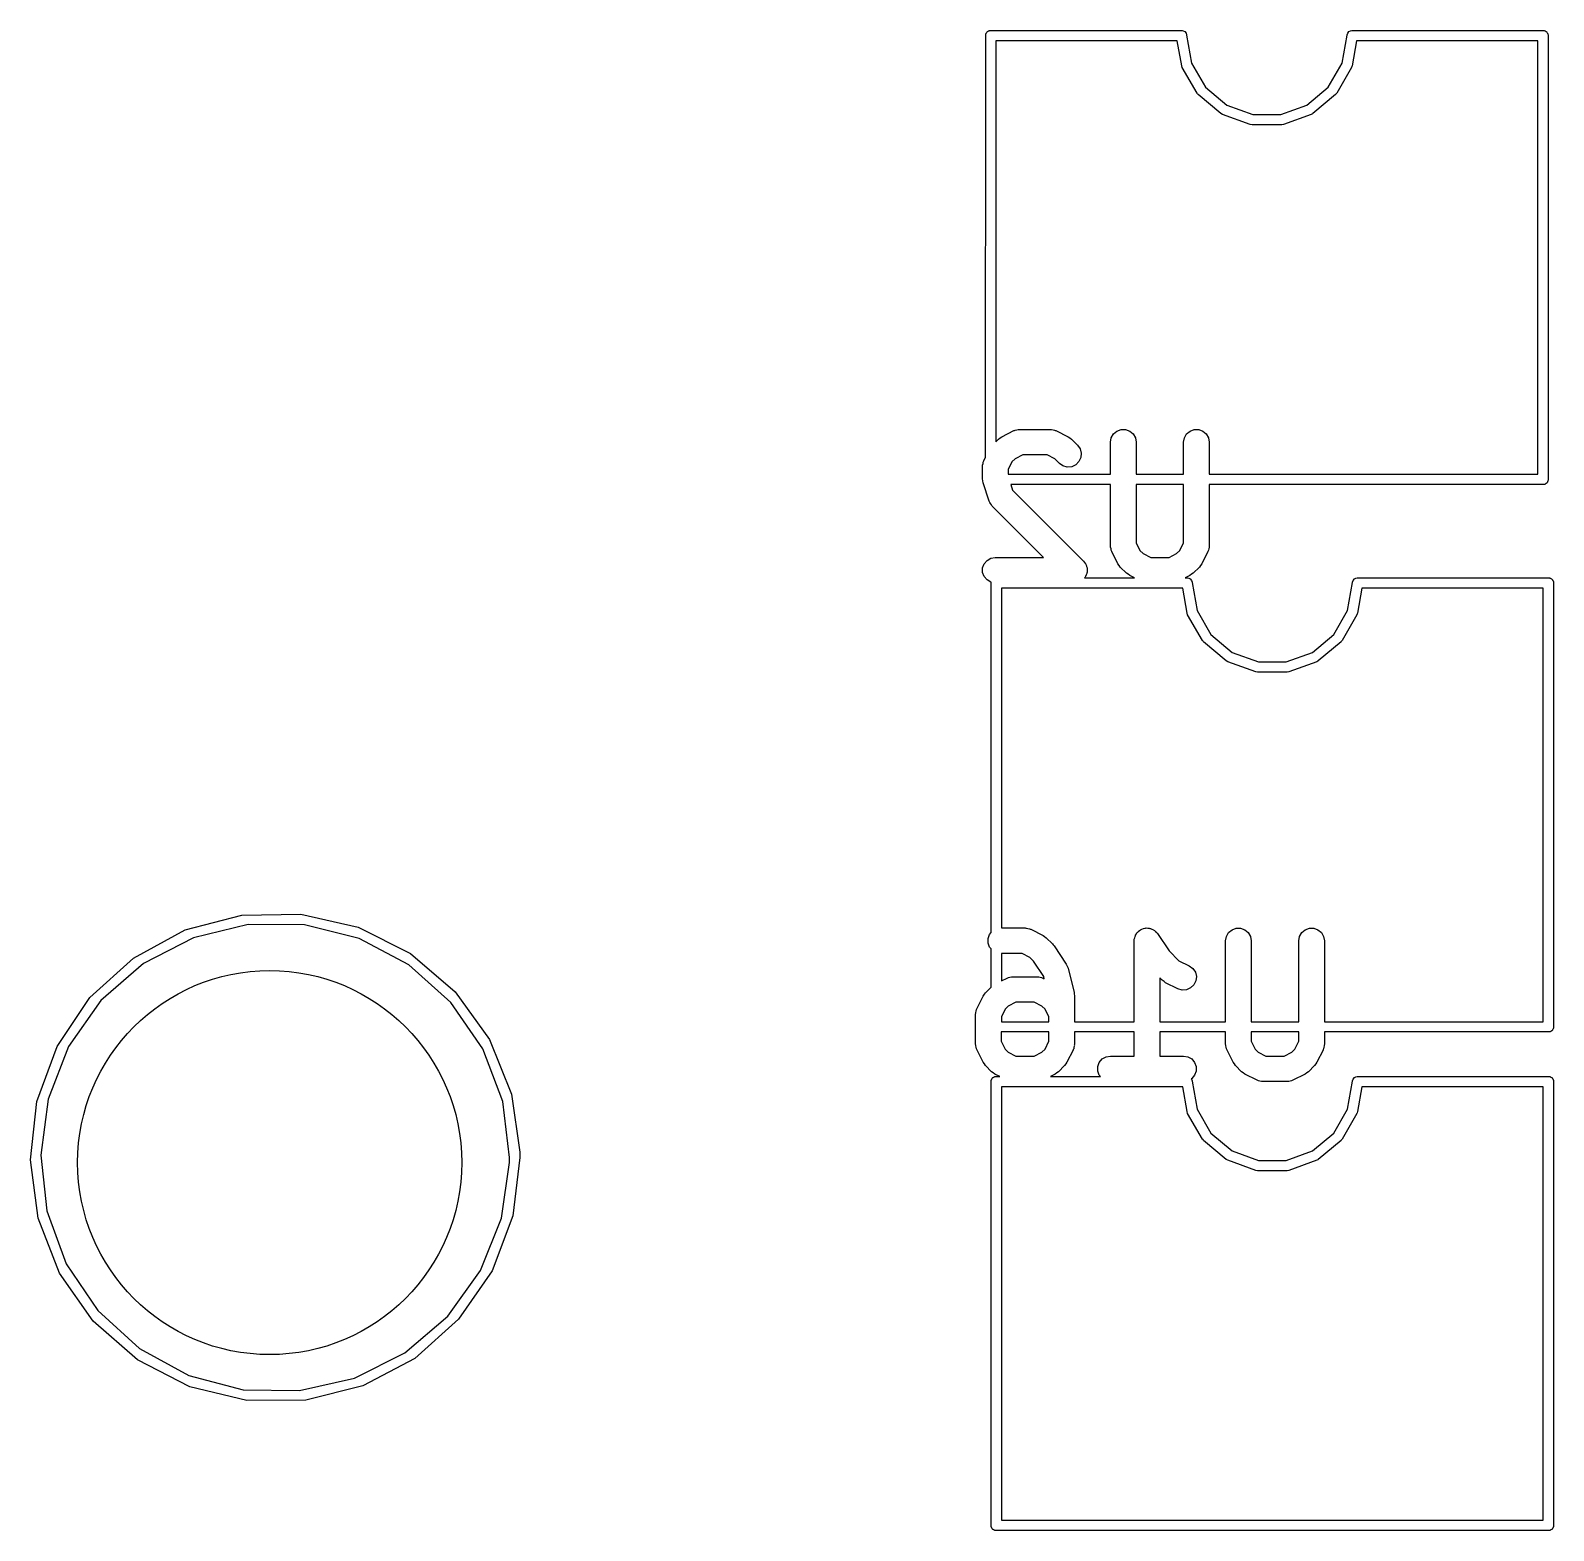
# Model space of a CAD drawing. Extents: x 81 to 161, y -172 to -32.
# Drawn here: x 105.08 to 122.93, y -152.39 to -134.82 of the extents above; entities that cross this region are included whole.
import ezdxf

# ---------------------------------------------------------------- set-up
doc = ezdxf.new("R2010")
doc.units = 0
doc.header["$MEASUREMENT"] = 0
doc.layers.add('BLACK', color=7, linetype='CONTINUOUS')

msp = doc.modelspace()

# ---------------------------------------------------------------- linework, layer by layer
at = {"layer": 'BLACK', "linetype": 'CONTINUOUS'}
for p, q in [((116.275, -139.815), (116.276, -134.872)), ((116.276, -134.867), (116.277, -134.862)), ((116.276, -134.872), (116.276, -134.867)), ((116.277, -134.862), (116.278, -134.857)), ((116.278, -134.857), (116.281, -134.852)), ((116.281, -134.852), (116.283, -134.847)), ((116.283, -134.847), (116.286, -134.843)), ((116.286, -134.843), (116.289, -134.838)), ((116.289, -134.838), (116.293, -134.835)), ((116.293, -134.835), (116.296, -134.831)), ((116.296, -134.831), (116.301, -134.828)), ((116.301, -134.828), (116.305, -134.825)), ((116.305, -134.825), (116.31, -134.823)), ((116.31, -134.823), (116.315, -134.82)), ((116.315, -134.82), (116.32, -134.819)), ((116.32, -134.819), (116.325, -134.818)), ((116.325, -134.818), (116.33, -134.818)), ((116.33, -134.818), (116.33, -134.817)), ((116.33, -134.817), (118.576, -134.817)), ((118.576, -134.817), (118.591, -134.82)), ((118.591, -134.82), (118.61, -134.831)), ((118.61, -134.831), (118.623, -134.847)), ((118.623, -134.847), (118.63, -134.867)), ((118.63, -134.867), (118.63, -134.872)), ((118.63, -134.872), (118.688, -135.199)), ((120.453, -135.199), (120.511, -134.872)), ((120.511, -134.867), (120.518, -134.847)), ((120.511, -134.872), (120.511, -134.867)), ((120.518, -134.847), (120.531, -134.831)), ((120.531, -134.831), (120.55, -134.82)), ((120.55, -134.82), (120.565, -134.817)), ((120.565, -134.817), (122.811, -134.817)), ((122.811, -134.817), (122.811, -134.818)), ((122.811, -134.818), (122.816, -134.818)), ((122.816, -134.818), (122.821, -134.819)), ((122.821, -134.819), (122.826, -134.82)), ((122.826, -134.82), (122.831, -134.823)), ((122.831, -134.823), (122.836, -134.825)), ((122.836, -134.825), (122.84, -134.828)), ((122.84, -134.828), (122.845, -134.831)), ((122.845, -134.831), (122.848, -134.835)), ((122.848, -134.835), (122.852, -134.838)), ((122.852, -134.838), (122.855, -134.843)), ((122.855, -134.843), (122.858, -134.847)), ((122.858, -134.847), (122.86, -134.852)), ((122.86, -134.852), (122.863, -134.857)), ((122.863, -134.857), (122.864, -134.862)), ((122.864, -134.862), (122.865, -134.867)), ((122.865, -134.867), (122.865, -134.872)), ((122.865, -134.872), (122.865, -134.872)), ((122.865, -134.872), (122.865, -140.083)), ((118.52, -134.938), (116.395, -134.938)), ((116.395, -134.938), (116.395, -139.635)), ((118.572, -135.23), (118.52, -134.938)), ((120.621, -134.938), (120.569, -135.23)), ((122.745, -134.938), (120.621, -134.938)), ((122.746, -140.017), (122.745, -134.938)), ((118.579, -135.25), (118.572, -135.23)), ((118.752, -135.55), (118.579, -135.25)), ((118.579, -135.25), (118.579, -135.25)), ((118.688, -135.199), (118.851, -135.481)), ((120.29, -135.481), (120.453, -135.199)), ((120.562, -135.25), (120.389, -135.55)), ((120.565, -135.241), (120.562, -135.25)), ((120.562, -135.25), (120.562, -135.25)), ((120.569, -135.23), (120.565, -135.241)), ((120.569, -135.23), (120.569, -135.23)), ((118.759, -135.558), (118.752, -135.55)), ((118.752, -135.55), (118.752, -135.55)), ((118.766, -135.566), (118.759, -135.558)), ((119.032, -135.789), (118.766, -135.566)), ((118.766, -135.566), (118.766, -135.566)), ((118.851, -135.481), (119.101, -135.691)), ((120.04, -135.691), (120.29, -135.481)), ((120.375, -135.566), (120.109, -135.789)), ((120.381, -135.559), (120.375, -135.566)), ((120.375, -135.566), (120.375, -135.566)), ((120.389, -135.55), (120.381, -135.559)), ((120.389, -135.55), (120.389, -135.55)), ((119.05, -135.8), (119.032, -135.789)), ((119.032, -135.789), (119.032, -135.789)), ((119.376, -135.919), (119.05, -135.8)), ((119.101, -135.691), (119.407, -135.802)), ((119.407, -135.802), (119.734, -135.802)), ((119.734, -135.802), (120.04, -135.691)), ((120.091, -135.8), (119.765, -135.919)), ((120.104, -135.793), (120.091, -135.8)), ((120.091, -135.8), (120.091, -135.8)), ((120.109, -135.789), (120.104, -135.793)), ((120.109, -135.789), (120.109, -135.789)), ((119.397, -135.922), (119.376, -135.919)), ((119.744, -135.922), (119.397, -135.922)), ((119.765, -135.919), (119.744, -135.922)), ((116.463, -139.578), (116.606, -139.506)), ((116.606, -139.506), (116.615, -139.504)), ((116.615, -139.504), (116.622, -139.5)), ((116.622, -139.5), (116.639, -139.497)), ((116.639, -139.497), (116.656, -139.492)), ((116.656, -139.492), (116.665, -139.492)), ((116.665, -139.492), (116.673, -139.491)), ((116.673, -139.491), (117.031, -139.491)), ((117.031, -139.491), (117.039, -139.492)), ((117.039, -139.492), (117.048, -139.492)), ((117.048, -139.492), (117.065, -139.497)), ((117.065, -139.497), (117.082, -139.5)), ((117.082, -139.5), (117.089, -139.504)), ((117.089, -139.504), (117.098, -139.506)), ((117.098, -139.506), (117.241, -139.578)), ((117.747, -139.589), (117.773, -139.544)), ((117.773, -139.544), (117.813, -139.511)), ((117.813, -139.511), (117.862, -139.493)), ((117.862, -139.493), (117.914, -139.493)), ((117.914, -139.493), (117.963, -139.511)), ((117.963, -139.511), (118.003, -139.544)), ((118.003, -139.544), (118.029, -139.589)), ((118.604, -139.589), (118.63, -139.544)), ((118.63, -139.544), (118.67, -139.511)), ((118.67, -139.511), (118.719, -139.493)), ((118.719, -139.493), (118.771, -139.493)), ((118.771, -139.493), (118.82, -139.511)), ((118.82, -139.511), (118.86, -139.544)), ((118.86, -139.544), (118.886, -139.589)), ((116.395, -139.635), (116.425, -139.606)), ((116.425, -139.606), (116.444, -139.592)), ((116.444, -139.592), (116.463, -139.578)), ((117.241, -139.578), (117.26, -139.592)), ((117.26, -139.592), (117.279, -139.606)), ((117.279, -139.606), (117.351, -139.677)), ((117.351, -139.677), (117.381, -139.72)), ((117.381, -139.72), (117.394, -139.77)), ((117.738, -139.641), (117.747, -139.589)), ((117.738, -140.017), (117.738, -139.641)), ((118.029, -139.589), (118.038, -139.641)), ((118.038, -139.641), (118.038, -140.017)), ((118.595, -139.641), (118.604, -139.589)), ((118.595, -140.017), (118.595, -139.641)), ((118.886, -139.589), (118.895, -139.641)), ((118.895, -139.641), (118.895, -140.017)), ((116.239, -139.909), (116.244, -139.892)), ((116.239, -139.918), (116.239, -139.909)), ((116.244, -139.892), (116.247, -139.875)), ((116.247, -139.875), (116.251, -139.867)), ((116.251, -139.867), (116.254, -139.859)), ((116.254, -139.859), (116.275, -139.815)), ((116.582, -139.872), (116.538, -139.962)), ((116.619, -139.835), (116.582, -139.872)), ((116.709, -139.791), (116.619, -139.835)), ((116.995, -139.791), (116.709, -139.791)), ((117.085, -139.835), (116.995, -139.791)), ((117.139, -139.889), (117.085, -139.835)), ((117.181, -139.919), (117.139, -139.889)), ((117.331, -139.906), (117.284, -139.928)), ((117.368, -139.869), (117.331, -139.906)), ((117.39, -139.822), (117.368, -139.869)), ((117.394, -139.77), (117.39, -139.822)), ((116.238, -139.926), (116.239, -139.918)), ((116.238, -140.069), (116.238, -139.926)), ((116.242, -140.093), (116.238, -140.069)), ((116.538, -139.962), (116.538, -140.017)), ((116.538, -140.017), (117.738, -140.017)), ((117.232, -139.933), (117.181, -139.919)), ((117.284, -139.928), (117.232, -139.933)), ((118.038, -140.017), (118.595, -140.017)), ((118.895, -140.017), (122.746, -140.017)), ((122.865, -140.088), (122.864, -140.093)), ((122.865, -140.083), (122.865, -140.083)), ((122.865, -140.083), (122.865, -140.088)), ((116.245, -140.117), (116.242, -140.093)), ((116.317, -140.331), (116.245, -140.117)), ((116.569, -140.137), (116.59, -140.202)), ((117.738, -140.137), (116.569, -140.137)), ((116.59, -140.202), (117.422, -141.035)), ((117.738, -140.855), (117.738, -140.137)), ((118.038, -140.137), (118.038, -140.819)), ((118.595, -140.137), (118.038, -140.137)), ((118.595, -140.819), (118.595, -140.137)), ((122.811, -140.137), (118.895, -140.137)), ((118.895, -140.137), (118.895, -140.855)), ((122.816, -140.137), (122.811, -140.137)), ((122.811, -140.137), (122.811, -140.137)), ((122.821, -140.136), (122.816, -140.137)), ((122.826, -140.135), (122.821, -140.136)), ((122.831, -140.132), (122.826, -140.135)), ((122.836, -140.13), (122.831, -140.132)), ((122.84, -140.127), (122.836, -140.13)), ((122.845, -140.124), (122.84, -140.127)), ((122.848, -140.12), (122.845, -140.124)), ((122.852, -140.117), (122.848, -140.12)), ((122.855, -140.112), (122.852, -140.117)), ((122.858, -140.108), (122.855, -140.112)), ((122.86, -140.103), (122.858, -140.108)), ((122.863, -140.098), (122.86, -140.103)), ((122.864, -140.093), (122.863, -140.098)), ((116.321, -140.338), (116.317, -140.331)), ((116.323, -140.347), (116.321, -140.338)), ((116.333, -140.361), (116.323, -140.347)), ((116.342, -140.377), (116.333, -140.361)), ((116.348, -140.382), (116.342, -140.377)), ((116.353, -140.389), (116.348, -140.382)), ((116.954, -140.991), (116.353, -140.389)), ((117.739, -140.863), (117.738, -140.855)), ((117.739, -140.872), (117.739, -140.863)), ((117.744, -140.889), (117.739, -140.872)), ((117.747, -140.906), (117.744, -140.889)), ((117.751, -140.914), (117.747, -140.906)), ((117.754, -140.922), (117.751, -140.914)), ((117.825, -141.065), (117.754, -140.922)), ((118.038, -140.819), (118.082, -140.909)), ((118.082, -140.909), (118.119, -140.946)), ((118.119, -140.946), (118.209, -140.991)), ((118.424, -140.991), (118.513, -140.946)), ((118.513, -140.946), (118.55, -140.909)), ((118.55, -140.909), (118.595, -140.819)), ((118.879, -140.922), (118.808, -141.065)), ((118.881, -140.914), (118.879, -140.922)), ((118.886, -140.906), (118.881, -140.914)), ((118.889, -140.889), (118.886, -140.906)), ((118.894, -140.872), (118.889, -140.889)), ((118.895, -140.855), (118.893, -140.863)), ((118.893, -140.863), (118.894, -140.872)), ((116.24, -141.115), (116.258, -141.066)), ((116.24, -141.167), (116.24, -141.115)), ((116.258, -141.066), (116.291, -141.026)), ((116.291, -141.026), (116.336, -141)), ((116.336, -141), (116.388, -140.991)), ((116.388, -140.991), (116.954, -140.991)), ((117.422, -141.035), (117.434, -141.051)), ((117.434, -141.051), (117.446, -141.066)), ((117.446, -141.066), (117.448, -141.072)), ((117.448, -141.072), (117.452, -141.077)), ((117.452, -141.077), (117.457, -141.096)), ((117.457, -141.096), (117.464, -141.115)), ((117.464, -141.115), (117.464, -141.121)), ((117.464, -141.121), (117.466, -141.127)), ((117.466, -141.127), (117.464, -141.147)), ((117.464, -141.147), (117.464, -141.167)), ((117.839, -141.084), (117.825, -141.065)), ((117.853, -141.104), (117.839, -141.084)), ((117.925, -141.175), (117.853, -141.104)), ((118.209, -140.991), (118.424, -140.991)), ((118.779, -141.104), (118.708, -141.175)), ((118.793, -141.084), (118.779, -141.104)), ((118.808, -141.065), (118.793, -141.084)), ((116.258, -141.216), (116.24, -141.167)), ((116.291, -141.255), (116.258, -141.216)), ((116.336, -141.282), (116.291, -141.255)), ((116.339, -141.282), (116.336, -141.282)), ((116.339, -141.286), (116.339, -141.282)), ((116.339, -145.387), (116.339, -141.286)), ((117.439, -141.227), (117.435, -141.231)), ((117.435, -141.231), (118.019, -141.231)), ((117.442, -141.221), (117.439, -141.227)), ((117.446, -141.216), (117.442, -141.221)), ((117.453, -141.197), (117.446, -141.216)), ((117.461, -141.179), (117.453, -141.197)), ((117.462, -141.173), (117.461, -141.179)), ((117.464, -141.167), (117.462, -141.173)), ((117.944, -141.189), (117.925, -141.175)), ((117.963, -141.203), (117.944, -141.189)), ((118.019, -141.231), (117.963, -141.203)), ((118.669, -141.203), (118.614, -141.231)), ((118.614, -141.231), (118.639, -141.231)), ((118.639, -141.231), (118.655, -141.234)), ((118.655, -141.234), (118.673, -141.244)), ((118.688, -141.189), (118.669, -141.203)), ((118.673, -141.244), (118.687, -141.261)), ((118.687, -141.261), (118.694, -141.28)), ((118.708, -141.175), (118.688, -141.189)), ((118.694, -141.28), (118.694, -141.286)), ((118.694, -141.286), (118.752, -141.612)), ((120.516, -141.612), (120.574, -141.286)), ((120.574, -141.28), (120.581, -141.261)), ((120.574, -141.286), (120.574, -141.28)), ((120.581, -141.261), (120.595, -141.244)), ((120.595, -141.244), (120.613, -141.234)), ((120.613, -141.234), (120.629, -141.231)), ((120.629, -141.231), (122.874, -141.231)), ((122.874, -141.231), (122.874, -141.231)), ((122.874, -141.231), (122.88, -141.231)), ((122.88, -141.231), (122.885, -141.233)), ((122.885, -141.233), (122.89, -141.234)), ((122.89, -141.234), (122.894, -141.236)), ((122.894, -141.236), (122.899, -141.238)), ((122.899, -141.238), (122.904, -141.242)), ((122.904, -141.242), (122.908, -141.244)), ((122.908, -141.244), (122.912, -141.248)), ((122.912, -141.248), (122.916, -141.252)), ((122.916, -141.252), (122.918, -141.256)), ((122.918, -141.256), (122.922, -141.261)), ((122.922, -141.261), (122.924, -141.266)), ((122.924, -141.266), (122.926, -141.27)), ((122.926, -141.27), (122.927, -141.275)), ((122.927, -141.275), (122.929, -141.28)), ((122.929, -141.28), (122.929, -141.286)), ((122.929, -141.286), (122.929, -141.286)), ((122.929, -141.286), (122.929, -146.496)), ((118.584, -141.351), (116.459, -141.351)), ((116.459, -141.351), (116.459, -145.333)), ((118.635, -141.643), (118.584, -141.351)), ((120.684, -141.351), (120.633, -141.643)), ((122.809, -141.351), (120.684, -141.351)), ((122.809, -146.431), (122.809, -141.351)), ((118.642, -141.663), (118.635, -141.643)), ((118.816, -141.964), (118.642, -141.663)), ((118.642, -141.663), (118.642, -141.663)), ((118.752, -141.612), (118.915, -141.895)), ((120.353, -141.895), (120.516, -141.612)), ((120.626, -141.663), (120.452, -141.964)), ((120.629, -141.654), (120.626, -141.663)), ((120.626, -141.663), (120.626, -141.663)), ((120.633, -141.643), (120.629, -141.654)), ((120.633, -141.643), (120.633, -141.643)), ((118.822, -141.971), (118.816, -141.964)), ((118.816, -141.964), (118.816, -141.964)), ((118.829, -141.98), (118.822, -141.971)), ((119.095, -142.203), (118.829, -141.98)), ((118.829, -141.98), (118.829, -141.98)), ((118.915, -141.895), (119.164, -142.104)), ((120.104, -142.104), (120.353, -141.895)), ((120.439, -141.98), (120.173, -142.203)), ((120.445, -141.972), (120.439, -141.98)), ((120.439, -141.98), (120.439, -141.98)), ((120.452, -141.964), (120.445, -141.972)), ((120.452, -141.964), (120.452, -141.964)), ((119.113, -142.213), (119.095, -142.203)), ((119.095, -142.203), (119.095, -142.203)), ((119.44, -142.332), (119.113, -142.213)), ((119.164, -142.104), (119.471, -142.216)), ((119.471, -142.216), (119.797, -142.216)), ((119.797, -142.216), (120.104, -142.104)), ((120.155, -142.213), (119.828, -142.332)), ((120.166, -142.207), (120.155, -142.213)), ((120.155, -142.213), (120.155, -142.213)), ((120.173, -142.203), (120.166, -142.207)), ((120.173, -142.203), (120.173, -142.203)), ((119.46, -142.336), (119.44, -142.332)), ((119.808, -142.336), (119.46, -142.336)), ((119.828, -142.332), (119.808, -142.336)), ((106.895, -145.356), (107.561, -145.181)), ((107.561, -145.181), (108.25, -145.17)), ((108.25, -145.17), (108.921, -145.324)), ((106.289, -145.685), (106.895, -145.356)), ((107.634, -145.293), (106.993, -145.447)), ((108.294, -145.296), (107.634, -145.293)), ((108.934, -145.457), (108.294, -145.296)), ((108.921, -145.324), (109.537, -145.633)), ((116.304, -145.457), (116.321, -145.408)), ((116.321, -145.408), (116.339, -145.387)), ((116.459, -145.333), (116.737, -145.333)), ((116.737, -145.333), (116.746, -145.334)), ((116.746, -145.334), (116.754, -145.334)), ((116.754, -145.334), (116.771, -145.339)), ((116.771, -145.339), (116.788, -145.342)), ((116.788, -145.342), (116.796, -145.346)), ((116.796, -145.346), (116.804, -145.348)), ((116.804, -145.348), (116.947, -145.42)), ((116.947, -145.42), (116.966, -145.434)), ((116.966, -145.434), (116.986, -145.448)), ((118.022, -145.449), (118.025, -145.431)), ((118.025, -145.431), (118.029, -145.424)), ((118.029, -145.424), (118.031, -145.416)), ((118.031, -145.416), (118.042, -145.402)), ((118.042, -145.402), (118.051, -145.386)), ((118.051, -145.386), (118.057, -145.381)), ((118.057, -145.381), (118.062, -145.374)), ((118.062, -145.374), (118.077, -145.364)), ((118.077, -145.364), (118.091, -145.353)), ((118.091, -145.353), (118.098, -145.35)), ((118.098, -145.35), (118.105, -145.345)), ((118.105, -145.345), (118.123, -145.341)), ((118.123, -145.341), (118.14, -145.335)), ((118.14, -145.335), (118.148, -145.335)), ((118.148, -145.335), (118.156, -145.333)), ((118.156, -145.333), (118.174, -145.335)), ((118.174, -145.335), (118.192, -145.335)), ((118.192, -145.335), (118.199, -145.338)), ((118.199, -145.338), (118.208, -145.339)), ((118.208, -145.339), (118.224, -145.347)), ((118.224, -145.347), (118.241, -145.353)), ((118.241, -145.353), (118.247, -145.358)), ((118.247, -145.358), (118.254, -145.362)), ((118.254, -145.362), (118.267, -145.375)), ((118.267, -145.375), (118.28, -145.386)), ((118.28, -145.386), (118.285, -145.393)), ((118.285, -145.393), (118.29, -145.399)), ((118.29, -145.399), (118.425, -145.601)), ((119.087, -145.483), (119.096, -145.431)), ((119.096, -145.431), (119.122, -145.386)), ((119.122, -145.386), (119.162, -145.353)), ((119.162, -145.353), (119.211, -145.335)), ((119.211, -145.335), (119.263, -145.335)), ((119.263, -145.335), (119.312, -145.353)), ((119.312, -145.353), (119.352, -145.386)), ((119.352, -145.386), (119.378, -145.431)), ((119.378, -145.431), (119.387, -145.483)), ((119.944, -145.483), (119.953, -145.431)), ((119.953, -145.431), (119.979, -145.386)), ((119.979, -145.386), (120.019, -145.353)), ((120.019, -145.353), (120.068, -145.335)), ((120.068, -145.335), (120.12, -145.335)), ((120.12, -145.335), (120.169, -145.353)), ((120.169, -145.353), (120.209, -145.386)), ((120.209, -145.386), (120.235, -145.431)), ((120.235, -145.431), (120.244, -145.483)), ((106.993, -145.447), (106.406, -145.749)), ((109.518, -145.766), (108.934, -145.457)), ((116.304, -145.509), (116.304, -145.457)), ((116.321, -145.558), (116.304, -145.509)), ((116.339, -145.579), (116.321, -145.558)), ((116.339, -146.026), (116.339, -145.579)), ((116.986, -145.448), (117.057, -145.519)), ((117.057, -145.519), (117.066, -145.532)), ((117.066, -145.532), (117.076, -145.542)), ((117.076, -145.542), (117.219, -145.757)), ((118.016, -145.466), (118.022, -145.449)), ((118.017, -145.474), (118.016, -145.466)), ((118.016, -145.483), (118.017, -145.474)), ((118.016, -146.431), (118.016, -145.483)), ((118.425, -145.601), (118.54, -145.716)), ((119.087, -146.431), (119.087, -145.483)), ((119.387, -145.483), (119.387, -146.431)), ((119.944, -146.431), (119.944, -145.483)), ((120.244, -145.483), (120.244, -146.431)), ((105.78, -146.148), (106.289, -145.685)), ((106.406, -145.749), (105.909, -146.183)), ((110.01, -146.205), (109.518, -145.766)), ((109.537, -145.633), (110.06, -146.081)), ((116.459, -145.633), (116.459, -145.954)), ((116.702, -145.633), (116.459, -145.633)), ((116.791, -145.677), (116.702, -145.633)), ((116.835, -145.721), (116.791, -145.677)), ((116.955, -145.901), (116.835, -145.721)), ((117.219, -145.757), (117.229, -145.78)), ((117.229, -145.78), (117.24, -145.803)), ((118.54, -145.716), (118.661, -145.777)), ((118.661, -145.777), (118.703, -145.808)), ((116.459, -145.954), (116.527, -145.92)), ((116.527, -145.92), (116.535, -145.917)), ((116.535, -145.917), (116.543, -145.913)), ((116.543, -145.913), (116.56, -145.91)), ((116.56, -145.91), (116.577, -145.905)), ((116.577, -145.905), (116.586, -145.906)), ((116.586, -145.906), (116.594, -145.904)), ((116.594, -145.904), (116.88, -145.904)), ((116.88, -145.904), (116.888, -145.906)), ((116.888, -145.906), (116.897, -145.905)), ((116.897, -145.905), (116.914, -145.91)), ((116.914, -145.91), (116.931, -145.913)), ((116.931, -145.913), (116.939, -145.917)), ((116.939, -145.917), (116.947, -145.92)), ((116.947, -145.92), (116.961, -145.927)), ((116.961, -145.927), (116.955, -145.901)), ((117.24, -145.803), (117.311, -146.089)), ((118.345, -145.946), (118.316, -145.916)), ((118.316, -145.916), (118.316, -146.431)), ((118.365, -145.96), (118.345, -145.946)), ((118.384, -145.974), (118.365, -145.96)), ((118.527, -146.045), (118.384, -145.974)), ((118.703, -145.808), (118.732, -145.851)), ((118.738, -145.954), (118.715, -146.001)), ((118.732, -145.851), (118.744, -145.902)), ((118.744, -145.902), (118.738, -145.954)), ((105.396, -146.72), (105.78, -146.148)), ((110.06, -146.081), (110.462, -146.64)), ((116.174, -146.273), (116.246, -146.13)), ((116.246, -146.13), (116.26, -146.11)), ((116.26, -146.11), (116.274, -146.091)), ((116.274, -146.091), (116.339, -146.026)), ((117.311, -146.089), (117.312, -146.107)), ((117.312, -146.107), (117.316, -146.125)), ((117.316, -146.125), (117.316, -146.431)), ((118.577, -146.06), (118.527, -146.045)), ((118.629, -146.057), (118.577, -146.06)), ((118.677, -146.036), (118.629, -146.057)), ((118.715, -146.001), (118.677, -146.036)), ((105.909, -146.183), (105.529, -146.723)), ((110.384, -146.749), (110.01, -146.205)), ((116.158, -146.34), (116.16, -146.331)), ((116.159, -146.323), (116.164, -146.306)), ((116.16, -146.331), (116.159, -146.323)), ((116.164, -146.306), (116.167, -146.288)), ((116.167, -146.288), (116.172, -146.281)), ((116.172, -146.281), (116.174, -146.273)), ((116.503, -146.286), (116.459, -146.374)), ((116.54, -146.249), (116.503, -146.286)), ((116.63, -146.204), (116.54, -146.249)), ((116.844, -146.204), (116.63, -146.204)), ((116.934, -146.249), (116.844, -146.204)), ((116.971, -146.286), (116.934, -146.249)), ((117.016, -146.375), (116.971, -146.286)), ((116.158, -146.697), (116.158, -146.34)), ((116.459, -146.374), (116.459, -146.431)), ((116.459, -146.431), (117.016, -146.431)), ((117.016, -146.431), (117.016, -146.375)), ((117.316, -146.431), (118.016, -146.431)), ((118.316, -146.431), (119.087, -146.431)), ((119.387, -146.431), (119.944, -146.431)), ((120.244, -146.431), (122.809, -146.431)), ((122.926, -146.512), (122.924, -146.516)), ((122.927, -146.507), (122.926, -146.512)), ((122.929, -146.502), (122.927, -146.507)), ((122.929, -146.496), (122.929, -146.496)), ((122.929, -146.496), (122.929, -146.502)), ((110.462, -146.64), (110.719, -147.279)), ((116.458, -146.551), (116.458, -146.661)), ((117.016, -146.551), (116.458, -146.551)), ((116.458, -146.661), (116.503, -146.751)), ((116.971, -146.751), (117.016, -146.661)), ((117.016, -146.661), (117.016, -146.551)), ((117.316, -146.551), (117.316, -146.697)), ((118.016, -146.551), (117.316, -146.551)), ((118.016, -146.833), (118.016, -146.551)), ((119.087, -146.551), (118.316, -146.551)), ((118.316, -146.551), (118.316, -146.833)), ((119.087, -146.697), (119.087, -146.551)), ((119.387, -146.551), (119.387, -146.661)), ((119.944, -146.551), (119.387, -146.551)), ((119.387, -146.661), (119.432, -146.751)), ((119.899, -146.751), (119.944, -146.661)), ((119.944, -146.661), (119.944, -146.551)), ((122.874, -146.551), (120.244, -146.551)), ((120.244, -146.551), (120.244, -146.697)), ((122.88, -146.551), (122.874, -146.551)), ((122.874, -146.551), (122.874, -146.551)), ((122.885, -146.549), (122.88, -146.551)), ((122.89, -146.548), (122.885, -146.549)), ((122.894, -146.546), (122.89, -146.548)), ((122.899, -146.544), (122.894, -146.546)), ((122.904, -146.54), (122.899, -146.544)), ((122.908, -146.538), (122.904, -146.54)), ((122.912, -146.534), (122.908, -146.538)), ((122.916, -146.53), (122.912, -146.534)), ((122.918, -146.526), (122.916, -146.53)), ((122.922, -146.521), (122.918, -146.526)), ((122.924, -146.516), (122.922, -146.521)), ((105.159, -147.367), (105.396, -146.72)), ((105.529, -146.723), (105.289, -147.338)), ((110.618, -147.366), (110.384, -146.749)), ((116.16, -146.705), (116.158, -146.697)), ((116.159, -146.714), (116.16, -146.705)), ((116.164, -146.731), (116.159, -146.714)), ((116.167, -146.748), (116.164, -146.731)), ((116.172, -146.756), (116.167, -146.748)), ((116.174, -146.764), (116.172, -146.756)), ((116.246, -146.907), (116.174, -146.764)), ((116.503, -146.751), (116.54, -146.788)), ((116.54, -146.788), (116.63, -146.833)), ((116.63, -146.833), (116.844, -146.833)), ((116.844, -146.833), (116.934, -146.788)), ((116.934, -146.788), (116.971, -146.751)), ((117.3, -146.764), (117.228, -146.907)), ((117.302, -146.756), (117.3, -146.764)), ((117.307, -146.748), (117.302, -146.756)), ((117.31, -146.731), (117.307, -146.748)), ((117.315, -146.714), (117.31, -146.731)), ((117.316, -146.697), (117.314, -146.705)), ((117.314, -146.705), (117.315, -146.714)), ((117.607, -146.908), (117.641, -146.868)), ((117.641, -146.868), (117.686, -146.842)), ((117.686, -146.842), (117.737, -146.833)), ((117.737, -146.833), (118.016, -146.833)), ((118.316, -146.833), (118.594, -146.833)), ((118.594, -146.833), (118.645, -146.842)), ((118.645, -146.842), (118.691, -146.868)), ((118.691, -146.868), (118.724, -146.908)), ((119.089, -146.705), (119.087, -146.697)), ((119.088, -146.714), (119.089, -146.705)), ((119.093, -146.731), (119.088, -146.714)), ((119.096, -146.748), (119.093, -146.731)), ((119.1, -146.756), (119.096, -146.748)), ((119.103, -146.764), (119.1, -146.756)), ((119.174, -146.907), (119.103, -146.764)), ((119.432, -146.751), (119.469, -146.788)), ((119.469, -146.788), (119.558, -146.833)), ((119.558, -146.833), (119.773, -146.833)), ((119.773, -146.833), (119.862, -146.788)), ((119.862, -146.788), (119.899, -146.751)), ((120.228, -146.764), (120.157, -146.907)), ((120.231, -146.756), (120.228, -146.764)), ((120.235, -146.748), (120.231, -146.756)), ((120.238, -146.731), (120.235, -146.748)), ((120.243, -146.714), (120.238, -146.731)), ((120.244, -146.697), (120.243, -146.705)), ((120.243, -146.705), (120.243, -146.714)), ((116.26, -146.926), (116.246, -146.907)), ((116.274, -146.946), (116.26, -146.926)), ((116.345, -147.017), (116.274, -146.946)), ((116.365, -147.031), (116.345, -147.017)), ((116.384, -147.045), (116.365, -147.031)), ((116.44, -147.073), (116.384, -147.045)), ((117.09, -147.045), (117.034, -147.073)), ((117.109, -147.031), (117.09, -147.045)), ((117.129, -147.017), (117.109, -147.031)), ((117.2, -146.946), (117.129, -147.017)), ((117.214, -146.926), (117.2, -146.946)), ((117.228, -146.907), (117.214, -146.926)), ((117.589, -146.957), (117.607, -146.908)), ((117.589, -147.009), (117.589, -146.957)), ((117.607, -147.058), (117.589, -147.009)), ((118.724, -146.908), (118.742, -146.957)), ((118.742, -147.009), (118.724, -147.058)), ((118.742, -146.957), (118.742, -147.009)), ((119.189, -146.926), (119.174, -146.907)), ((119.202, -146.946), (119.189, -146.926)), ((119.274, -147.017), (119.202, -146.946)), ((119.293, -147.031), (119.274, -147.017)), ((119.313, -147.045), (119.293, -147.031)), ((119.456, -147.117), (119.313, -147.045)), ((120.018, -147.045), (119.876, -147.117)), ((120.038, -147.031), (120.018, -147.045)), ((120.057, -147.017), (120.038, -147.031)), ((120.129, -146.946), (120.057, -147.017)), ((120.143, -146.926), (120.129, -146.946)), ((120.157, -146.907), (120.143, -146.926)), ((116.339, -147.122), (116.341, -147.117)), ((116.339, -147.128), (116.339, -147.122)), ((116.339, -152.338), (116.339, -147.128)), ((116.341, -147.117), (116.342, -147.112)), ((116.342, -147.112), (116.344, -147.108)), ((116.344, -147.108), (116.346, -147.103)), ((116.346, -147.103), (116.35, -147.098)), ((116.35, -147.098), (116.352, -147.094)), ((116.352, -147.094), (116.356, -147.09)), ((116.356, -147.09), (116.36, -147.086)), ((116.36, -147.086), (116.364, -147.084)), ((116.364, -147.084), (116.369, -147.08)), ((116.369, -147.08), (116.374, -147.078)), ((116.374, -147.078), (116.378, -147.076)), ((116.378, -147.076), (116.383, -147.075)), ((116.383, -147.075), (116.388, -147.073)), ((116.388, -147.073), (116.394, -147.073)), ((116.394, -147.073), (116.394, -147.073)), ((116.394, -147.073), (116.44, -147.073)), ((118.584, -147.193), (116.459, -147.193)), ((116.459, -147.193), (116.459, -152.273)), ((117.034, -147.073), (117.62, -147.073)), ((117.62, -147.073), (117.607, -147.058)), ((118.635, -147.485), (118.584, -147.193)), ((118.691, -147.097), (118.685, -147.101)), ((118.685, -147.101), (118.687, -147.103)), ((118.687, -147.103), (118.694, -147.122)), ((118.724, -147.058), (118.691, -147.097)), ((118.694, -147.122), (118.694, -147.128)), ((118.694, -147.128), (118.752, -147.454)), ((119.464, -147.119), (119.456, -147.117)), ((119.471, -147.124), (119.464, -147.119)), ((119.489, -147.127), (119.471, -147.124)), ((119.506, -147.132), (119.489, -147.127)), ((119.514, -147.131), (119.506, -147.132)), ((119.523, -147.133), (119.514, -147.131)), ((119.808, -147.133), (119.523, -147.133)), ((119.817, -147.131), (119.808, -147.133)), ((119.826, -147.132), (119.817, -147.131)), ((119.842, -147.127), (119.826, -147.132)), ((119.86, -147.124), (119.842, -147.127)), ((119.867, -147.119), (119.86, -147.124)), ((119.876, -147.117), (119.867, -147.119)), ((120.516, -147.454), (120.574, -147.128)), ((120.574, -147.122), (120.581, -147.103)), ((120.574, -147.128), (120.574, -147.122)), ((120.581, -147.103), (120.595, -147.086)), ((120.595, -147.086), (120.613, -147.076)), ((120.613, -147.076), (120.629, -147.073)), ((120.629, -147.073), (122.874, -147.073)), ((120.684, -147.193), (120.633, -147.485)), ((122.809, -147.193), (120.684, -147.193)), ((122.809, -152.273), (122.809, -147.193)), ((122.874, -147.073), (122.874, -147.073)), ((122.874, -147.073), (122.88, -147.073)), ((122.88, -147.073), (122.885, -147.075)), ((122.885, -147.075), (122.89, -147.076)), ((122.89, -147.076), (122.894, -147.078)), ((122.894, -147.078), (122.899, -147.08)), ((122.899, -147.08), (122.904, -147.084)), ((122.904, -147.084), (122.908, -147.086)), ((122.908, -147.086), (122.912, -147.09)), ((122.912, -147.09), (122.916, -147.094)), ((122.916, -147.094), (122.918, -147.098)), ((122.918, -147.098), (122.922, -147.103)), ((122.922, -147.103), (122.924, -147.108)), ((122.924, -147.108), (122.926, -147.112)), ((122.926, -147.112), (122.927, -147.117)), ((122.927, -147.117), (122.929, -147.122)), ((122.929, -147.122), (122.929, -147.128)), ((122.929, -147.128), (122.929, -147.128)), ((122.929, -147.128), (122.929, -152.338)), ((105.083, -148.051), (105.159, -147.367)), ((105.289, -147.338), (105.203, -147.993)), ((110.697, -148.021), (110.618, -147.366)), ((110.719, -147.279), (110.816, -147.961)), ((118.642, -147.505), (118.635, -147.485)), ((118.816, -147.806), (118.642, -147.505)), ((118.642, -147.505), (118.642, -147.505)), ((118.752, -147.454), (118.915, -147.737)), ((120.353, -147.737), (120.516, -147.454)), ((120.626, -147.505), (120.452, -147.806)), ((120.629, -147.497), (120.626, -147.505)), ((120.626, -147.505), (120.626, -147.505)), ((120.633, -147.485), (120.629, -147.497)), ((120.633, -147.485), (120.633, -147.485)), ((118.915, -147.737), (119.164, -147.946)), ((120.104, -147.946), (120.353, -147.737)), ((118.822, -147.813), (118.816, -147.806)), ((118.816, -147.806), (118.816, -147.806)), ((118.829, -147.822), (118.822, -147.813)), ((119.095, -148.045), (118.829, -147.822)), ((118.829, -147.822), (118.829, -147.822)), ((120.439, -147.822), (120.173, -148.045)), ((120.445, -147.814), (120.439, -147.822)), ((120.439, -147.822), (120.439, -147.822)), ((120.452, -147.806), (120.445, -147.814)), ((120.452, -147.806), (120.452, -147.806)), ((105.173, -148.734), (105.083, -148.051)), ((105.203, -147.993), (105.276, -148.649)), ((110.603, -148.732), (110.696, -148.079)), ((110.696, -148.079), (110.697, -148.021)), ((110.817, -148.021), (110.734, -148.705)), ((110.816, -147.961), (110.817, -148.021)), ((119.113, -148.055), (119.095, -148.045)), ((119.095, -148.045), (119.095, -148.045)), ((119.44, -148.174), (119.113, -148.055)), ((119.164, -147.946), (119.471, -148.058)), ((119.471, -148.058), (119.797, -148.058)), ((119.797, -148.058), (120.104, -147.946)), ((120.155, -148.055), (119.828, -148.174)), ((120.166, -148.049), (120.155, -148.055)), ((120.155, -148.055), (120.155, -148.055)), ((120.173, -148.045), (120.166, -148.049)), ((120.173, -148.045), (120.173, -148.045)), ((119.46, -148.178), (119.44, -148.174)), ((119.808, -148.178), (119.46, -148.178)), ((119.828, -148.174), (119.808, -148.178)), ((105.276, -148.649), (105.503, -149.268)), ((105.423, -149.376), (105.173, -148.734)), ((110.357, -149.345), (110.603, -148.732)), ((110.734, -148.705), (110.491, -149.35)), ((105.503, -149.268), (105.871, -149.816)), ((109.972, -149.881), (110.357, -149.345)), ((110.491, -149.35), (110.1, -149.917)), ((105.819, -149.94), (105.423, -149.376)), ((105.871, -149.816), (106.359, -150.26)), ((109.47, -150.309), (109.972, -149.881)), ((106.339, -150.393), (105.819, -149.94)), ((110.1, -149.917), (109.586, -150.376)), ((106.359, -150.26), (106.939, -150.575)), ((106.951, -150.708), (106.339, -150.393)), ((108.88, -150.606), (109.47, -150.309)), ((109.586, -150.376), (108.977, -150.698)), ((106.939, -150.575), (107.577, -150.743)), ((108.237, -150.753), (108.88, -150.606)), ((107.62, -150.869), (106.951, -150.708)), ((107.577, -150.743), (108.237, -150.753)), ((108.977, -150.698), (108.309, -150.866)), ((108.309, -150.866), (107.62, -150.869)), ((116.339, -152.344), (116.339, -152.338)), ((116.339, -152.338), (116.339, -152.338)), ((116.341, -152.349), (116.339, -152.344)), ((116.342, -152.354), (116.341, -152.349)), ((116.344, -152.358), (116.342, -152.354)), ((116.346, -152.363), (116.344, -152.358)), ((116.35, -152.368), (116.346, -152.363)), ((116.352, -152.372), (116.35, -152.368)), ((116.356, -152.376), (116.352, -152.372)), ((116.36, -152.38), (116.356, -152.376)), ((116.364, -152.382), (116.36, -152.38)), ((116.369, -152.386), (116.364, -152.382)), ((116.374, -152.388), (116.369, -152.386)), ((116.378, -152.39), (116.374, -152.388)), ((116.383, -152.391), (116.378, -152.39)), ((116.388, -152.393), (116.383, -152.391)), ((116.394, -152.393), (116.388, -152.393)), ((122.874, -152.393), (116.394, -152.393)), ((116.394, -152.393), (116.394, -152.393)), ((116.459, -152.273), (122.809, -152.273)), ((122.88, -152.393), (122.874, -152.393)), ((122.874, -152.393), (122.874, -152.393)), ((122.885, -152.391), (122.88, -152.393)), ((122.89, -152.39), (122.885, -152.391)), ((122.894, -152.388), (122.89, -152.39)), ((122.899, -152.386), (122.894, -152.388)), ((122.904, -152.382), (122.899, -152.386)), ((122.908, -152.38), (122.904, -152.382)), ((122.912, -152.376), (122.908, -152.38)), ((122.916, -152.372), (122.912, -152.376)), ((122.918, -152.368), (122.916, -152.372)), ((122.922, -152.363), (122.918, -152.368)), ((122.924, -152.358), (122.922, -152.363)), ((122.926, -152.354), (122.924, -152.358)), ((122.927, -152.349), (122.926, -152.354)), ((122.929, -152.344), (122.927, -152.349)), ((122.929, -152.338), (122.929, -152.338)), ((122.929, -152.338), (122.929, -152.344))]:
    msp.add_line(p, q, dxfattribs=at)
at = {"layer": 'BLACK'}
msp.add_circle((107.886, -148.082), 2.25, dxfattribs=at)
msp.add_circle((107.886, -148.082), 2.25, dxfattribs=at)

doc.saveas('drawing.dxf')
